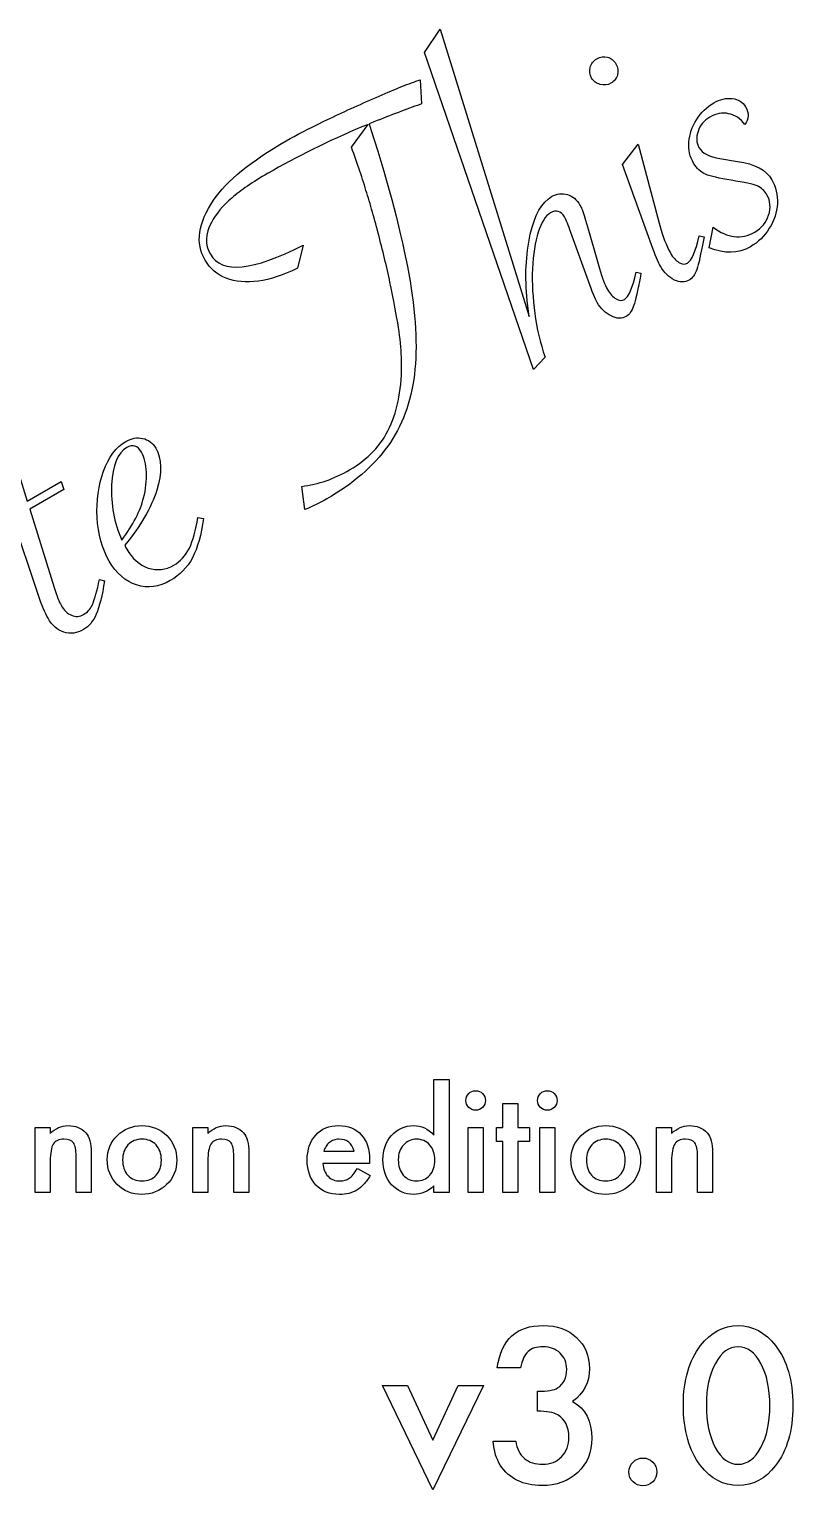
# Model space of a CAD drawing. Extents: x 6.6 to 96.1, y 5.1 to 80.3.
# Drawn here: x 56.7 to 96.1, y 5.1 to 80.3 of the extents above; entities that cross this region are included whole.
import ezdxf

# ---------------------------------------------------------------- set-up
doc = ezdxf.new("R2010")
doc.units = 0
doc.layers.add('Layer_1', color=7, linetype='CONTINUOUS')

msp = doc.modelspace()

# ---------------------------------------------------------------- linework, layer by layer
at = {"layer": 'Layer_1', "color": 7}
for points in [[(82.70921, 62.788428), (77.083045, 79.131278), (77.894564, 80.330178), (82.472404, 65.530227)], [(76.649674, 77.649465), (76.861612, 77.728861), (76.936384, 76.483142), (76.724445, 76.403745)], [(73.331263, 74.244196), (74.182867, 75.423278), (74.101478, 75.390607), (73.868059, 75.298808)], [(74.317954, 75.486949), (74.236566, 75.454278), (74.291158, 75.285302), (74.345749, 75.116327)], [(88.780099, 69.21494), (87.286356, 73.364874), (88.084702, 74.412959)], [(88.084702, 74.412959), (89.179702, 70.333551)], [(92.296914, 73.665621), (93.211332, 73.520474)], [(85.380857, 70.48893), (85.533899, 69.975807), (85.957479, 68.4732), (86.102657, 67.998501)], [(91.755878, 69.071277), (91.948083, 70.127432)], [(85.536396, 67.342187), (84.629896, 69.854869)], [(91.230119, 69.684273), (91.488787, 69.633121), (91.449593, 69.452961)], [(70.833954, 69.193485), (70.543867, 68.009213)], [(87.986415, 67.81152), (88.234342, 67.754167), (88.205888, 67.580208)], [(82.459557, 65.651699), (82.384134, 66.352845)], [(83.298616, 63.429462), (82.70921, 62.788428)], [(57.181156, 51.243379), (55.888727, 55.094235), (54.857616, 54.498922), (54.721965, 54.907517), (55.753076, 55.50283), (54.680242, 58.750097), (55.475709, 59.753558), (56.633818, 56.011326), (58.373818, 57.015916), (58.509469, 56.607321), (56.769468, 55.602731)], [(70.934592, 55.57504), (70.773895, 56.771151)], [(56.769468, 55.602731), (58.018162, 51.554773)], [(65.413787, 55.165873), (65.700138, 55.116383)], [(60.306299, 51.758792), (60.360774, 51.962095), (60.614902, 51.894001)], [(77.577795, 26.193503), (78.356387, 26.193503), (78.356387, 20.374733), (77.577795, 20.374733), (77.577795, 20.726133)], [(77.577795, 23.340962), (77.577795, 26.193503)], [(57.038122, 23.730258), (57.816714, 23.730258), (57.816714, 23.420199)], [(57.816714, 21.993929), (57.816714, 20.374733), (57.038122, 20.374733), (57.038122, 23.730258)], [(65.154775, 23.730258), (65.933367, 23.730258), (65.933367, 23.420199)], [(65.933367, 21.993929), (65.933367, 20.374733), (65.154775, 20.374733), (65.154775, 23.730258)], [(89.036188, 23.730258), (89.81478, 23.730258), (89.81478, 23.420199)], [(89.81478, 21.993929), (89.81478, 20.374733), (89.036188, 20.374733), (89.036188, 23.730258)], [(59.928559, 22.431456), (59.928559, 20.374733), (59.149967, 20.374733), (59.149967, 22.248866)], [(68.045212, 22.431456), (68.045212, 20.374733), (67.26662, 20.374733), (67.26662, 22.248866)], [(74.260168, 21.869905), (71.85549, 21.869905)], [(71.907166, 22.503799), (73.46435, 22.503803)], [(74.263613, 22.052498), (74.260168, 21.869905)], [(91.926625, 22.431456), (91.926625, 20.374733), (91.148032, 20.374733), (91.148032, 22.248866)], [(73.636605, 21.618413), (74.291174, 21.253233)], [(82.028857, 11.345229), (80.829967, 11.345229)], [(82.912521, 9.107647), (82.912521, 10.136004)], [(80.623262, 7.562526), (81.785978, 7.562526)]]:
    msp.add_lwpolyline(points, dxfattribs=at)
for points in [[(85.965324, 78.803166)], [(91.755878, 69.071277)], [(65.413789, 55.165874)], [(70.934581, 55.575034)], [(61.50546, 53.997795)], [(79.217661, 25.125523)], [(81.897946, 23.006788), (81.897946, 20.374733), (81.122799, 20.374733), (81.122799, 23.006788), (80.79207, 23.006788), (80.79207, 23.730258), (81.122799, 23.730258), (81.122799, 24.960158), (81.897946, 24.960158), (81.897946, 23.730258), (82.500839, 23.730258), (82.500839, 23.006788)], [(82.910807, 25.125523)], [(80.109941, 23.730258), (80.109941, 20.374733), (79.334794, 20.374733), (79.334794, 23.730258)], [(83.803087, 23.730258), (83.803087, 20.374733), (83.02794, 20.374733), (83.02794, 23.730258)], [(60.751939, 22.076611)], [(61.544311, 22.062831)], [(75.738113, 22.062831)], [(84.633355, 22.076611)], [(85.425728, 22.062831)], [(76.220444, 10.435727), (77.522686, 7.609035), (78.819761, 10.435727), (80.12717, 10.435727), (77.512351, 5.056227), (74.918203, 10.435727)], [(82.912521, 9.107647)], [(90.421083, 9.443542)], [(91.60447, 9.438342)], [(87.620229, 5.981232)]]:
    msp.add_lwpolyline(points, close=True, dxfattribs=at)
for points in [[(85.691287, 77.814333), (85.592069, 77.986185), (85.568183, 78.168115), (85.619632, 78.360123)], [(85.619632, 78.360123), (85.671081, 78.552132), (85.786311, 78.699813), (85.965324, 78.803166)], [(85.965324, 78.803166), (86.151497, 78.910653), (86.33494, 78.940185), (86.515654, 78.891762)], [(86.515654, 78.891762), (86.696368, 78.843341), (86.840468, 78.726043), (86.947955, 78.53987)], [(86.947955, 78.53987), (87.051308, 78.360858), (87.07726, 78.175347), (87.025812, 77.983339)], [(74.436961, 76.7443), (75.310027, 77.133798), (76.047598, 77.435519), (76.649674, 77.649465)], [(86.138869, 77.485584), (85.935566, 77.540058), (85.786372, 77.649641), (85.691287, 77.814333)], [(86.690861, 77.546499), (86.526169, 77.451414), (86.342172, 77.431109), (86.138869, 77.485584)], [(87.025812, 77.983339), (86.974363, 77.791331), (86.862713, 77.645717), (86.690861, 77.546499)], [(91.985694, 76.53631), (92.307917, 76.722345), (92.623978, 76.795029), (92.933877, 76.754361)], [(71.911551, 75.586995), (72.717957, 75.976194), (73.559761, 76.361963), (74.436961, 76.7443)], [(76.724445, 76.403745), (76.028176, 76.154511), (75.226012, 75.848912), (74.317954, 75.486949)], [(91.098872, 75.666277), (91.324902, 76.035459), (91.620509, 76.32547), (91.985694, 76.53631)], [(92.75274, 75.976694), (92.433464, 76.050138), (92.109135, 75.991775), (91.779752, 75.801606)], [(92.933877, 76.754361), (93.246804, 76.724987), (93.475614, 76.584992), (93.620308, 76.334374)], [(93.620308, 76.334374), (93.810477, 76.004992), (93.801071, 75.698821), (93.592092, 75.415862)], [(73.868059, 75.298808), (72.126871, 74.560859), (70.508005, 73.759869), (69.011461, 72.895839)], [(69.971569, 74.581515), (70.465643, 74.866769), (71.112304, 75.201929), (71.911551, 75.586995)], [(90.700932, 74.519983), (90.736061, 74.922158), (90.868708, 75.304256), (91.098872, 75.666277)], [(91.779752, 75.801606), (91.486172, 75.632107), (91.284204, 75.386613), (91.17385, 75.065122)], [(93.592092, 75.415862), (93.354828, 75.727602), (93.075044, 75.914546), (92.75274, 75.976694)], [(66.227057, 71.517397), (66.904632, 72.510078), (68.152803, 73.53145), (69.971569, 74.581515)], [(74.345749, 75.116327), (75.272485, 72.204792), (75.918804, 69.737614), (76.284705, 67.714793)], [(91.17385, 75.065122), (91.066522, 74.754925), (91.083138, 74.478099), (91.223698, 74.234642)], [(74.117063, 71.890964), (73.903632, 72.607904), (73.641698, 73.392315), (73.331263, 74.244196)], [(90.950433, 73.418106), (90.75613, 73.75465), (90.672963, 74.121942), (90.700932, 74.519983)], [(91.223698, 74.234642), (91.397331, 73.933901), (91.75507, 73.744228), (92.296914, 73.665621)], [(91.562123, 72.854722), (91.303158, 72.972534), (91.099261, 73.160329), (90.950433, 73.418106)], [(93.211332, 73.520474), (94.09696, 73.392121), (94.684468, 73.077327), (94.973856, 72.576092)], [(69.011461, 72.895839), (68.245288, 72.453488), (67.629782, 72.031294), (67.164944, 71.629257)], [(92.886471, 72.545261), (92.265564, 72.645051), (91.824115, 72.748205), (91.562123, 72.854722)], [(94.215358, 72.25274), (94.002679, 72.339991), (93.559717, 72.437498), (92.886471, 72.545261)], [(94.973856, 72.576092), (95.18883, 72.203746), (95.283994, 71.79087), (95.259349, 71.337464)], [(65.790073, 68.429548), (65.281577, 69.31029), (65.427238, 70.339573), (66.227057, 71.517397)], [(67.164944, 71.629257), (66.700105, 71.22722), (66.349172, 70.809793), (66.112144, 70.376978)], [(74.789254, 69.48646), (74.561719, 70.376657), (74.337655, 71.178158), (74.117063, 71.890964)], [(82.535092, 69.76247), (82.76037, 70.761342), (83.127206, 71.407538), (83.635601, 71.70106)], [(83.635601, 71.70106), (83.9077, 71.858157), (84.177771, 71.894741), (84.445816, 71.810813)], [(84.445816, 71.810813), (84.709726, 71.734046), (84.92643, 71.548872), (85.095929, 71.255292)], [(94.726612, 71.788901), (94.598455, 72.010876), (94.428036, 72.165489), (94.215358, 72.25274)], [(94.811235, 70.749362), (94.932587, 71.134486), (94.904379, 71.480999), (94.726612, 71.788901)], [(83.58546, 70.870135), (83.320521, 70.717173), (83.10715, 70.383942), (82.945347, 69.870442)], [(83.975894, 70.938022), (83.851654, 70.971312), (83.721509, 70.948683), (83.58546, 70.870135)], [(84.29248, 70.662532), (84.205664, 70.812902), (84.100135, 70.904732), (83.975894, 70.938022)], [(85.095929, 71.255292), (85.191014, 71.0906), (85.28599, 70.835146), (85.380857, 70.48893)], [(95.259349, 71.337464), (95.23773, 70.895352), (95.100138, 70.472209), (94.846573, 70.068036)], [(66.112144, 70.376978), (65.79281, 69.772528), (65.77577, 69.223266), (66.061024, 68.729192)], [(84.629896, 69.854869), (84.500037, 70.228619), (84.387565, 70.49784), (84.29248, 70.662532)], [(89.179702, 70.333551), (89.357034, 69.6626), (89.546986, 69.151693), (89.749558, 68.800828)], [(91.948083, 70.127432), (92.693093, 69.564642), (93.409302, 69.481684), (94.096709, 69.878559)], [(94.846573, 70.068036), (94.60017, 69.667997), (94.276474, 69.352222), (93.875486, 69.120712)], [(94.096709, 69.878559), (94.454734, 70.085264), (94.692909, 70.375532), (94.811235, 70.749362)], [(75.372642, 66.987722), (75.214278, 67.774646), (75.019816, 68.607558), (74.789254, 69.48646)], [(82.384134, 66.352845), (82.252632, 67.556264), (82.302952, 68.692806), (82.535092, 69.76247)], [(82.945347, 69.870442), (82.779411, 69.364103), (82.680174, 68.733969), (82.647636, 67.98004)], [(90.625672, 68.275542), (90.847647, 68.4037), (91.049129, 68.873277), (91.230119, 69.684273)], [(91.449593, 69.452961), (91.31843, 68.737563), (91.205791, 68.238128), (91.111677, 67.954655)], [(66.061024, 68.729192), (66.643934, 67.719562), (68.234911, 67.874326), (70.833954, 69.193485)], [(89.240322, 68.120154), (89.116299, 68.334969), (88.962891, 68.699898), (88.780099, 69.21494)], [(89.749558, 68.800828), (89.881849, 68.571692), (90.028719, 68.408257), (90.190167, 68.310523)], [(93.875486, 69.120712), (93.238202, 68.752776), (92.531666, 68.736297), (91.755878, 69.071277)], [(66.874149, 67.494452), (66.403613, 67.681059), (66.042254, 67.992758), (65.790073, 68.429548)], [(70.543867, 68.009213), (69.831656, 67.655298), (69.161407, 67.435408), (68.533122, 67.349543)], [(82.647636, 67.98004), (82.622259, 67.230244), (82.662583, 66.46587), (82.768607, 65.686918)], [(86.102657, 67.998501), (86.243297, 67.506859), (86.379763, 67.14647), (86.512054, 66.917334)], [(87.381967, 66.402789), (87.603943, 66.530947), (87.805425, 67.000523), (87.986415, 67.81152)], [(89.955771, 67.401861), (89.673108, 67.54418), (89.434625, 67.783611), (89.240322, 68.120154)], [(90.190167, 68.310523), (90.351615, 68.212788), (90.496783, 68.201128), (90.625672, 68.275542)], [(91.111677, 67.954655), (91.013428, 67.678343), (90.881958, 67.492644), (90.717266, 67.397559)], [(68.533122, 67.349543), (67.904837, 67.263675), (67.351846, 67.311978), (66.874149, 67.494452)], [(76.284705, 67.714793), (76.646472, 65.699132), (76.740817, 63.973025), (76.567741, 62.536474)], [(85.985877, 66.2412), (85.874256, 66.434533), (85.724429, 66.801529), (85.536396, 67.342187)], [(88.205888, 67.580208), (88.074726, 66.86481), (87.958507, 66.363307), (87.857232, 66.075701)], [(90.717266, 67.397559), (90.495291, 67.269402), (90.241459, 67.270836), (89.955771, 67.401861)], [(75.779518, 64.745101), (75.702215, 65.292405), (75.56659, 66.039945), (75.372642, 66.987722)], [(86.699664, 65.550589), (86.405707, 65.695935), (86.167778, 65.926138), (85.985877, 66.2412)], [(86.512054, 66.917334), (86.644346, 66.688199), (86.791216, 66.524763), (86.952664, 66.427029)], [(86.952664, 66.427029), (87.109977, 66.336455), (87.253079, 66.328375), (87.381967, 66.402789)], [(82.472404, 65.530227), (82.472107, 65.59689), (82.467824, 65.63738), (82.459557, 65.651699)], [(82.768607, 65.686918), (82.870497, 64.915127), (83.047167, 64.162641), (83.298616, 63.429462)], [(87.473562, 65.524806), (87.251587, 65.396648), (86.993621, 65.405243), (86.699664, 65.550589)], [(87.857232, 66.075701), (87.758983, 65.799388), (87.631093, 65.615756), (87.473562, 65.524806)], [(75.907668, 63.2581), (75.895404, 63.709291), (75.852687, 64.204958), (75.779518, 64.745101)], [(75.292305, 59.809486), (75.729154, 60.73956), (75.934275, 61.889098), (75.907668, 63.2581)], [(76.567741, 62.536474), (76.394665, 61.099922), (75.937117, 59.866703), (75.195096, 58.836815)], [(73.234535, 57.618962), (74.17256, 58.160531), (74.858484, 58.890706), (75.292305, 59.809486)], [(60.558962, 57.547139), (60.822337, 58.281586), (61.204642, 58.793503), (61.705876, 59.082891)], [(61.758038, 58.769302), (61.292606, 58.500584), (61.032919, 57.858967), (60.97898, 56.844451)], [(61.705876, 59.082891), (61.999457, 59.25239), (62.288943, 59.304956), (62.574335, 59.240591)], [(62.511345, 58.531137), (62.317041, 58.86768), (62.065939, 58.947069), (61.758038, 58.769302)], [(62.574335, 59.240591), (62.866887, 59.18036), (63.091711, 59.014195), (63.248807, 58.742097)], [(63.248807, 58.742097), (63.567134, 58.190739), (63.58472, 57.465748), (63.301565, 56.567123)], [(75.195096, 58.836815), (74.460237, 57.811062), (73.41256, 56.905444), (72.052065, 56.119962)], [(62.768264, 57.490828), (62.749946, 57.919429), (62.664307, 58.266199), (62.511345, 58.531137)], [(60.229593, 55.165865), (60.188824, 56.030229), (60.298613, 56.823987), (60.558962, 57.547139)], [(62.624898, 56.176449), (62.738793, 56.6241), (62.786581, 57.062226), (62.768264, 57.490828)], [(70.773895, 56.771151), (71.612346, 56.873337), (72.432559, 57.155941), (73.234535, 57.618962)], [(60.97898, 56.844451), (60.928067, 55.841228), (61.10356, 54.892343), (61.50546, 53.997795)], [(63.301565, 56.567123), (63.01841, 55.6685), (62.469317, 54.726131), (61.654288, 53.740017)], [(61.50546, 53.997795), (62.080356, 54.787983), (62.453502, 55.514202), (62.624898, 56.176449)], [(72.052065, 56.119962), (71.69404, 55.913257), (71.321546, 55.731614), (70.934581, 55.575034)], [(60.853391, 52.919595), (60.481321, 53.564039), (60.273388, 54.312796), (60.229593, 55.165865)], [(64.980868, 53.584075), (65.171906, 53.980791), (65.316213, 54.508058), (65.413789, 55.165874)], [(65.700138, 55.116383), (65.595184, 54.272908), (65.407954, 53.596744), (65.138448, 53.087893)], [(61.654288, 53.740017), (61.680202, 53.678599), (61.713829, 53.612088), (61.75517, 53.540484)], [(61.75517, 53.540484), (62.040424, 53.04641), (62.410051, 52.72039), (62.864051, 52.562424)], [(64.183294, 52.708287), (64.519838, 52.90259), (64.785696, 53.19452), (64.980868, 53.584075)], [(62.266455, 51.687525), (61.692349, 51.871621), (61.221327, 52.282311), (60.853391, 52.919595)], [(62.864051, 52.562424), (63.313916, 52.411619), (63.753664, 52.46024), (64.183294, 52.708287)], [(65.138448, 53.087893), (64.864806, 52.586203), (64.484529, 52.194798), (63.997615, 51.913678)], [(57.702174, 49.96888), (57.545077, 50.240978), (57.371405, 50.665812), (57.181156, 51.243379)], [(58.018162, 51.554773), (58.159613, 51.111337), (58.27788, 50.807273), (58.372965, 50.642581)], [(59.968263, 50.632763), (60.066809, 50.842415), (60.179488, 51.217758), (60.306299, 51.758792)], [(60.614902, 51.894001), (60.490089, 51.134533), (60.346484, 50.564709), (60.184088, 50.18453)], [(63.997615, 51.913678), (63.417614, 51.578814), (62.840561, 51.50343), (62.266455, 51.687525)], [(58.372965, 50.642581), (58.521793, 50.384803), (58.702546, 50.212289), (58.915226, 50.125038)], [(59.534984, 50.167795), (59.728318, 50.279416), (59.872744, 50.434405), (59.968263, 50.632763)], [(58.517611, 49.251031), (58.184826, 49.364412), (57.913013, 49.603695), (57.702174, 49.96888)], [(58.915226, 50.125038), (59.127904, 50.037787), (59.334491, 50.05204), (59.534984, 50.167795)], [(60.184088, 50.18453), (60.024718, 49.815645), (59.808984, 49.552654), (59.536885, 49.395558)], [(59.536885, 49.395558), (59.193181, 49.19712), (58.853423, 49.148945), (58.517611, 49.251031)], [(79.3658, 25.476923), (79.46456, 25.575682), (79.582842, 25.625062), (79.720645, 25.625062)], [(79.720645, 25.625062), (79.860746, 25.625062), (79.980176, 25.575682), (80.078936, 25.476923)], [(83.058946, 25.476923), (83.157705, 25.575682), (83.275987, 25.625062), (83.413791, 25.625062)], [(83.413791, 25.625062), (83.553892, 25.625062), (83.673322, 25.575682), (83.772081, 25.476923)], [(79.217661, 25.125523), (79.217661, 25.26103), (79.267041, 25.378163), (79.3658, 25.476923)], [(79.3658, 24.763787), (79.267041, 24.862547), (79.217661, 24.983126), (79.217661, 25.125523)], [(80.078936, 25.476923), (80.177695, 25.38046), (80.227075, 25.262179), (80.227075, 25.122078)], [(80.227075, 25.122078), (80.227075, 24.981977), (80.177695, 24.862547), (80.078936, 24.763787)], [(82.910807, 25.125523), (82.910807, 25.26103), (82.960187, 25.378163), (83.058946, 25.476923)], [(83.058946, 24.763787), (82.960187, 24.862547), (82.910807, 24.983126), (82.910807, 25.125523)], [(83.772081, 25.476923), (83.870841, 25.38046), (83.920221, 25.262179), (83.920221, 25.122078)], [(83.920221, 25.122078), (83.920221, 24.981977), (83.870841, 24.862547), (83.772081, 24.763787)], [(79.724091, 24.615648), (79.58399, 24.615648), (79.46456, 24.665028), (79.3658, 24.763787)], [(80.078936, 24.763787), (79.982473, 24.665028), (79.864191, 24.615648), (79.724091, 24.615648)], [(83.417236, 24.615648), (83.277135, 24.615648), (83.157705, 24.665028), (83.058946, 24.763787)], [(83.772081, 24.763787), (83.675618, 24.665028), (83.557337, 24.615648), (83.417236, 24.615648)], [(57.816714, 23.420199), (58.087728, 23.688917), (58.393193, 23.823276), (58.73311, 23.823276)], [(58.73311, 23.823276), (59.123554, 23.823276), (59.427871, 23.700401), (59.646061, 23.45465)], [(59.646061, 23.45465), (59.834393, 23.245647), (59.928559, 22.904583), (59.928559, 22.431456)], [(61.272148, 23.313401), (61.618955, 23.653318), (62.041553, 23.823276), (62.539944, 23.823276)], [(62.539944, 23.823276), (63.040632, 23.823276), (63.465528, 23.652169), (63.814631, 23.309956)], [(65.933367, 23.420199), (66.204382, 23.688917), (66.509847, 23.823276), (66.849763, 23.823276)], [(66.849763, 23.823276), (67.240208, 23.823276), (67.544525, 23.700401), (67.762714, 23.45465)], [(67.762714, 23.45465), (67.951046, 23.245647), (68.045212, 22.904583), (68.045212, 22.431456)], [(71.045892, 22.049052), (71.045892, 22.579597), (71.192883, 23.009086), (71.486864, 23.337519)], [(71.486864, 23.337519), (71.783143, 23.661358), (72.175884, 23.823278), (72.665088, 23.823278)], [(72.665088, 23.823278), (73.158885, 23.823278), (73.54933, 23.665952), (73.836421, 23.351299)], [(73.836421, 23.351299), (74.121216, 23.038944), (74.263613, 22.60601), (74.263613, 22.052498)], [(75.397048, 23.316846), (75.695623, 23.654466), (76.071139, 23.823276), (76.523595, 23.823276)], [(76.523595, 23.823276), (76.916336, 23.823276), (77.267736, 23.662505), (77.577795, 23.340962)], [(85.153565, 23.313401), (85.500372, 23.653318), (85.92297, 23.823276), (86.421361, 23.823276)], [(86.421361, 23.823276), (86.922048, 23.823276), (87.346944, 23.652169), (87.696047, 23.309956)], [(89.81478, 23.420199), (90.085794, 23.688917), (90.391259, 23.823276), (90.731176, 23.823276)], [(90.731176, 23.823276), (91.12162, 23.823276), (91.425937, 23.700401), (91.644127, 23.45465)], [(91.644127, 23.45465), (91.832459, 23.245647), (91.926625, 22.904583), (91.926625, 22.431456)], [(57.975188, 22.872429), (57.869539, 22.704768), (57.816714, 22.411934), (57.816714, 21.993929)], [(58.522959, 23.127366), (58.265725, 23.127366), (58.083135, 23.042387), (57.975188, 22.872429)], [(59.012163, 22.934441), (58.92259, 23.063058), (58.759522, 23.127366), (58.522959, 23.127366)], [(59.149967, 22.248866), (59.149967, 22.579595), (59.104032, 22.80812), (59.012163, 22.934441)], [(60.751939, 22.076611), (60.751939, 22.561222), (60.925342, 22.973485), (61.272148, 23.313401)], [(61.819919, 22.827643), (61.63618, 22.630124), (61.544311, 22.375186), (61.544311, 22.062831)], [(62.539944, 23.123921), (62.243666, 23.123921), (62.003658, 23.025162), (61.819919, 22.827643)], [(63.26686, 22.827643), (63.083121, 23.025162), (62.840816, 23.123921), (62.539944, 23.123921)], [(63.539023, 22.045605), (63.539023, 22.371741), (63.448302, 22.63242), (63.26686, 22.827643)], [(63.814631, 23.309956), (64.15914, 22.967743), (64.331395, 22.547441), (64.331395, 22.04905)], [(66.091842, 22.872429), (65.986192, 22.704768), (65.933367, 22.411934), (65.933367, 21.993929)], [(66.639612, 23.127366), (66.382378, 23.127366), (66.199788, 23.042387), (66.091842, 22.872429)], [(67.128816, 22.934441), (67.039243, 23.063058), (66.876175, 23.127366), (66.639612, 23.127366)], [(67.26662, 22.248866), (67.26662, 22.579595), (67.220685, 22.80812), (67.128816, 22.934441)], [(72.017409, 22.762182), (71.969176, 22.686389), (71.932428, 22.600262), (71.907166, 22.503799)], [(72.189664, 22.955107), (72.123057, 22.90228), (72.065639, 22.837972), (72.017409, 22.762182)], [(72.417041, 23.079131), (72.334358, 23.051571), (72.258566, 23.01023), (72.189664, 22.955107)], [(72.682313, 23.123921), (72.588147, 23.123921), (72.499723, 23.108991), (72.417041, 23.079131)], [(73.46435, 22.503803), (73.356404, 22.917215), (73.095725, 23.123921), (72.682313, 23.123921)], [(74.945741, 22.062831), (74.945741, 22.563518), (75.096177, 22.981523), (75.397048, 23.316846)], [(76.003386, 22.820752), (75.826537, 22.616343), (75.738113, 22.363703), (75.738113, 22.062831)], [(76.671735, 23.123921), (76.405314, 23.123921), (76.182531, 23.022865), (76.003386, 22.820752)], [(77.360754, 22.824197), (77.183906, 23.024013), (76.954233, 23.123921), (76.671735, 23.123921)], [(77.626027, 22.045605), (77.626027, 22.360258), (77.537603, 22.619788), (77.360754, 22.824197)], [(84.633355, 22.076611), (84.633355, 22.561222), (84.806758, 22.973485), (85.153565, 23.313401)], [(85.701335, 22.827643), (85.517597, 22.630124), (85.425728, 22.375186), (85.425728, 22.062831)], [(86.421361, 23.123921), (86.125082, 23.123921), (85.885074, 23.025162), (85.701335, 22.827643)], [(87.148276, 22.827643), (86.964538, 23.025162), (86.722233, 23.123921), (86.421361, 23.123921)], [(87.420439, 22.045605), (87.420439, 22.371741), (87.329718, 22.63242), (87.148276, 22.827643)], [(87.696047, 23.309956), (88.040557, 22.967743), (88.212812, 22.547441), (88.212812, 22.04905)], [(89.973254, 22.872429), (89.867605, 22.704768), (89.81478, 22.411934), (89.81478, 21.993929)], [(90.521025, 23.127366), (90.263791, 23.127366), (90.081201, 23.042387), (89.973254, 22.872429)], [(91.010229, 22.934441), (90.920656, 23.063058), (90.757588, 23.127366), (90.521025, 23.127366)], [(91.148032, 22.248866), (91.148032, 22.579595), (91.102098, 22.80812), (91.010229, 22.934441)], [(61.261813, 20.795035), (60.921897, 21.134951), (60.751939, 21.562143), (60.751939, 22.076611)], [(61.544311, 22.062831), (61.544311, 21.727508), (61.633884, 21.462236), (61.813029, 21.267013)], [(63.26686, 21.263568), (63.448302, 21.45879), (63.539023, 21.719469), (63.539023, 22.045605)], [(64.331395, 22.04905), (64.331395, 21.546066), (64.157992, 21.124616), (63.811185, 20.7847)], [(71.500645, 20.760586), (71.197476, 21.084425), (71.045892, 21.513914), (71.045892, 22.049052)], [(71.85549, 21.869905), (71.876157, 21.594298), (71.965729, 21.37496), (72.124207, 21.211892)], [(75.397048, 20.781255), (75.096177, 21.123468), (74.945741, 21.55066), (74.945741, 22.062831)], [(75.738113, 22.062831), (75.738113, 21.741288), (75.82424, 21.479461), (75.996495, 21.277349)], [(77.360754, 21.267013), (77.537603, 21.471422), (77.626027, 21.730953), (77.626027, 22.045605)], [(85.143229, 20.795035), (84.803313, 21.134951), (84.633355, 21.562143), (84.633355, 22.076611)], [(85.425728, 22.062831), (85.425728, 21.727508), (85.5153, 21.462236), (85.694445, 21.267013)], [(87.148276, 21.263568), (87.329718, 21.45879), (87.420439, 21.719469), (87.420439, 22.045605)], [(88.212812, 22.04905), (88.212812, 21.546066), (88.039409, 21.124616), (87.692602, 20.7847)], [(61.813029, 21.267013), (61.996768, 21.069494), (62.239073, 20.970735), (62.539944, 20.970735)], [(62.539944, 20.970735), (62.843113, 20.970735), (63.085418, 21.068346), (63.26686, 21.263568)], [(72.124207, 21.211892), (72.282682, 21.051121), (72.485943, 20.970735), (72.73399, 20.970735)], [(72.73399, 20.970735), (72.926915, 20.970735), (73.086538, 21.01667), (73.212858, 21.108539)], [(73.212858, 21.108539), (73.336881, 21.200408), (73.47813, 21.370366), (73.636605, 21.618413)], [(74.291174, 21.253233), (74.190117, 21.080978), (74.083319, 20.932839), (73.97078, 20.808815)], [(75.996495, 21.277349), (76.173344, 21.07294), (76.396127, 20.970735), (76.664844, 20.970735)], [(76.664844, 20.970735), (76.951936, 20.970735), (77.183906, 21.069494), (77.360754, 21.267013)], [(85.694445, 21.267013), (85.878184, 21.069494), (86.120489, 20.970735), (86.421361, 20.970735)], [(86.421361, 20.970735), (86.72453, 20.970735), (86.966835, 21.068346), (87.148276, 21.263568)], [(62.526164, 20.27827), (62.02318, 20.27827), (61.60173, 20.450525), (61.261813, 20.795035)], [(63.811185, 20.7847), (63.462082, 20.44708), (63.033742, 20.27827), (62.526164, 20.27827)], [(72.706429, 20.278272), (72.205741, 20.278272), (71.803813, 20.439043), (71.500645, 20.760586)], [(73.192188, 20.333392), (73.0429, 20.296645), (72.88098, 20.278272), (72.706429, 20.278272)], [(73.609044, 20.505647), (73.480427, 20.427558), (73.341475, 20.370139), (73.192188, 20.333392)], [(73.97078, 20.808815), (73.85824, 20.687088), (73.737661, 20.586032), (73.609044, 20.505647)], [(76.540821, 20.27827), (76.081474, 20.27827), (75.700217, 20.445932), (75.397048, 20.781255)], [(77.577795, 20.726133), (77.27233, 20.427558), (76.926672, 20.27827), (76.540821, 20.27827)], [(86.40758, 20.27827), (85.904596, 20.27827), (85.483146, 20.450525), (85.143229, 20.795035)], [(87.692602, 20.7847), (87.343499, 20.44708), (86.915158, 20.27827), (86.40758, 20.27827)], [(80.829967, 11.345229), (80.95399, 12.096258), (81.208927, 12.645749), (81.594776, 12.993702)], [(81.594776, 12.993702), (81.980625, 13.345101), (82.519781, 13.5208), (83.212243, 13.5208)], [(83.212243, 13.5208), (83.911596, 13.5208), (84.481757, 13.314095), (84.922728, 12.900685)], [(84.922728, 12.900685), (85.363699, 12.49072), (85.584184, 11.961899), (85.584184, 11.314223)], [(91.309915, 12.487275), (91.840458, 13.172846), (92.482966, 13.515632), (93.23744, 13.515632)], [(93.23744, 13.515632), (93.991913, 13.515632), (94.634421, 13.172846), (95.164964, 12.487275)], [(82.421597, 12.182385), (82.245898, 12.01702), (82.114984, 11.737968), (82.028857, 11.345229)], [(83.196741, 12.425263), (82.862568, 12.425263), (82.604186, 12.344304), (82.421597, 12.182385)], [(84.070069, 12.099702), (83.846139, 12.316743), (83.55503, 12.425263), (83.196741, 12.425263)], [(84.411133, 11.267715), (84.411133, 11.608778), (84.297445, 11.886107), (84.070069, 12.099702)], [(90.421083, 9.443542), (90.421083, 10.714779), (90.71736, 11.729356), (91.309915, 12.487275)], [(93.23744, 12.42523), (92.768908, 12.42523), (92.379613, 12.139288), (92.069556, 11.567404)], [(94.410491, 11.567404), (94.100433, 12.139288), (93.709416, 12.42523), (93.23744, 12.42523)], [(95.164964, 12.487275), (95.757519, 11.729356), (96.053796, 10.697553), (96.053796, 9.391866)], [(85.584184, 11.314223), (85.584184, 10.583865), (85.294797, 10.015426), (84.716023, 9.608906)], [(92.069556, 11.567404), (91.759499, 10.998965), (91.60447, 10.289278), (91.60447, 9.438342)], [(94.875577, 9.397001), (94.875577, 10.268607), (94.720548, 10.992075), (94.410491, 11.567404)], [(83.940879, 10.306536), (84.254382, 10.506351), (84.411133, 10.826744), (84.411133, 11.267715)], [(82.912521, 10.136004), (83.422394, 10.136004), (83.76518, 10.192848), (83.940879, 10.306536)], [(83.951214, 8.911277), (83.727283, 9.04219), (83.381052, 9.107647), (82.912521, 9.107647)], [(84.716023, 9.608906), (85.377479, 9.219612), (85.708207, 8.587439), (85.708207, 7.712387)], [(91.309915, 6.301625), (90.71736, 7.059544), (90.421083, 8.106849), (90.421083, 9.443542)], [(91.60447, 9.438342), (91.60447, 8.552955), (91.757776, 7.81743), (92.064388, 7.231765)], [(94.410491, 7.231765), (94.720548, 7.803649), (94.875577, 8.525394), (94.875577, 9.397001)], [(96.053796, 9.391866), (96.053796, 8.089624), (95.757519, 7.059544), (95.164964, 6.301625)], [(84.524821, 7.764064), (84.524821, 8.301497), (84.333619, 8.683901), (83.951214, 8.911277)], [(80.990164, 6.332631), (80.797239, 6.628908), (80.674939, 7.038873), (80.623262, 7.562526)], [(81.785978, 7.562526), (81.847991, 7.176677), (81.997853, 6.880399), (82.235562, 6.673694)], [(84.142416, 6.756376), (84.397353, 7.021648), (84.524821, 7.357544), (84.524821, 7.764064)], [(85.708207, 7.712387), (85.708207, 6.99581), (85.467051, 6.410145), (84.984739, 5.955394)], [(92.064388, 7.231765), (92.371001, 6.656436), (92.762018, 6.368771), (93.23744, 6.368771)], [(93.23744, 6.368771), (93.709416, 6.368771), (94.100433, 6.656436), (94.410491, 7.231765)], [(83.129561, 5.273268), (82.168383, 5.273268), (81.455251, 5.626389), (80.990164, 6.332631)], [(82.235562, 6.673694), (82.476718, 6.470434), (82.790221, 6.368804), (83.17607, 6.368804)], [(83.17607, 6.368804), (83.565365, 6.368804), (83.88748, 6.497995), (84.142416, 6.756376)], [(87.620229, 5.981232), (87.620229, 6.174157), (87.690853, 6.341243), (87.832101, 6.482492)], [(87.832101, 6.482492), (87.97335, 6.623741), (88.142159, 6.694365), (88.338529, 6.694365)], [(88.338529, 6.694365), (88.534899, 6.694365), (88.703708, 6.623741), (88.844956, 6.482492)], [(88.844956, 6.482492), (88.986205, 6.341243), (89.056829, 6.172434), (89.056829, 5.976065)], [(93.242607, 5.273268), (92.491579, 5.273268), (91.847348, 5.616054), (91.309915, 6.301625)], [(95.164964, 6.301625), (94.634421, 5.616054), (93.993636, 5.273268), (93.242607, 5.273268)], [(84.984739, 5.955394), (84.502428, 5.500643), (83.884035, 5.273268), (83.129561, 5.273268)], [(87.826934, 5.46447), (87.689131, 5.602273), (87.620229, 5.774527), (87.620229, 5.981232)], [(88.338529, 5.257765), (88.135269, 5.257765), (87.964737, 5.326667), (87.826934, 5.46447)], [(88.844956, 5.46447), (88.707153, 5.326667), (88.538344, 5.257765), (88.338529, 5.257765)], [(89.056829, 5.976065), (89.056829, 5.77625), (88.986205, 5.605718), (88.844956, 5.46447)]]:
    msp.add_open_spline(points, degree=3, dxfattribs=at)

doc.saveas('drawing.dxf')
